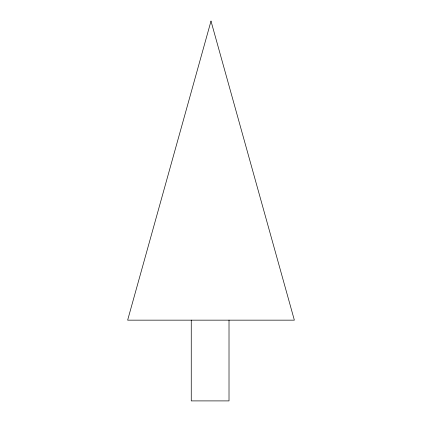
<?xml version="1.0" encoding="UTF-8"?>
<svg xmlns="http://www.w3.org/2000/svg" width="422" height="422" viewBox="0 0 422 422"><rect width="100%" height="100%" fill="white"/><g stroke="black" fill="none" stroke-linecap="round" stroke-linejoin="round"><path stroke-width="0.63" d="M229.014 320.156L229.014 400.9L191.256 400.9L191.256 320.156M211 21.1L127.639 320.156L294.361 320.156L211 21.1"/></g></svg>
